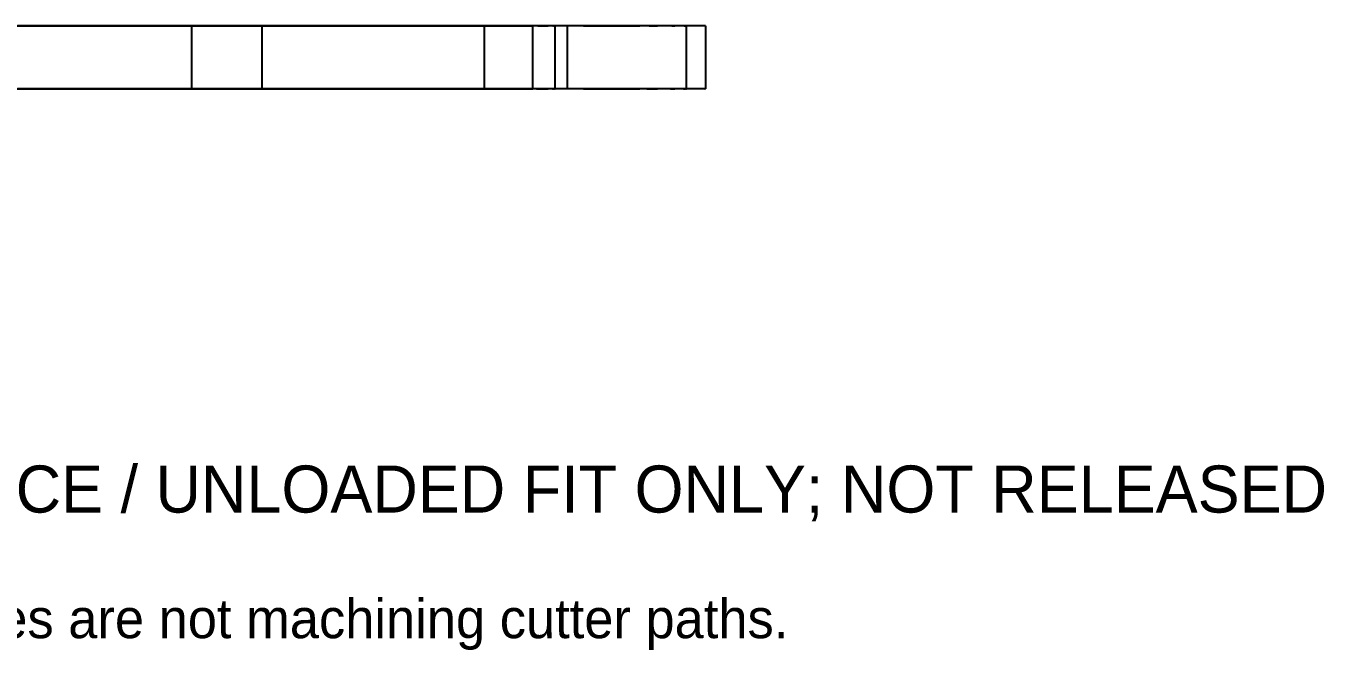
# Model space of a CAD drawing. Header units: millimetres. Extents: x -70 to 236, y -216 to 56.
# Drawn here: x 12.7 to 95.4, y -215.8 to -176 of the extents above; entities that cross this region are included whole.
import ezdxf

# ---------------------------------------------------------------- set-up
doc = ezdxf.new("R2010")
doc.units = ezdxf.units.MM
doc.layers.add('FRONT_XZ', color=7, linetype='Continuous')

msp = doc.modelspace()

# ---------------------------------------------------------------- linework, layer by layer
at = {"layer": 'FRONT_XZ'}
for p, q in [((11.503, -176), (13.223, -176)), ((14.315, -176), (12.151, -176)), ((13.223, -176), (14.923, -176)), ((16.456, -176), (14.315, -176)), ((14.923, -176), (16.599, -176)), ((18.571, -176), (16.456, -176)), ((16.599, -176), (18.249, -176)), ((18.249, -176), (19.87, -176)), ((20.656, -176), (18.571, -176)), ((19.87, -176), (21.459, -176)), ((22.709, -176), (20.656, -176)), ((21.459, -176), (23.015, -176)), ((24.727, -176), (22.709, -176)), ((23.015, -176), (24.534, -176)), ((23.25, -180), (23.25, -176)), ((23.252, -176), (23.25, -176)), ((23.252, -176), (23.25, -176)), ((23.257, -176), (23.252, -176)), ((23.257, -176), (23.252, -176)), ((23.266, -176), (23.257, -176)), ((23.278, -176), (23.266, -176)), ((23.278, -176), (23.266, -176)), ((23.294, -176), (23.278, -176)), ((23.294, -176), (23.278, -176)), ((23.314, -176), (23.294, -176)), ((23.337, -176), (23.314, -176)), ((23.363, -176), (23.337, -176)), ((23.363, -176), (23.337, -176)), ((23.393, -176), (23.363, -176)), ((23.393, -176), (23.363, -176)), ((23.426, -176), (23.393, -176)), ((23.462, -176), (23.426, -176)), ((23.501, -176), (23.462, -176)), ((23.544, -176), (23.501, -176)), ((23.59, -176), (23.544, -176)), ((23.59, -176), (23.544, -176)), ((23.639, -176), (23.59, -176)), ((23.639, -176), (23.59, -176)), ((23.69, -176), (23.639, -176)), ((23.69, -176), (23.639, -176)), ((23.745, -176), (23.69, -176)), ((23.745, -176), (23.69, -176)), ((23.802, -176), (23.745, -176)), ((23.802, -176), (23.745, -176)), ((23.862, -176), (23.802, -176)), ((23.862, -176), (23.802, -176)), ((23.862, -176), (23.925, -176)), ((23.925, -176), (23.99, -176)), ((23.99, -176), (24.058, -176)), ((24.058, -176), (24.127, -176)), ((24.127, -176), (24.199, -176)), ((24.199, -176), (24.273, -176)), ((24.273, -176), (24.349, -176)), ((24.349, -176), (24.427, -176)), ((24.427, -176), (24.507, -176)), ((24.507, -176), (24.588, -176)), ((24.534, -176), (26.014, -176)), ((24.588, -176), (24.67, -176)), ((24.588, -176), (24.67, -176)), ((24.67, -176), (24.754, -176)), ((24.67, -176), (24.754, -176)), ((26.705, -176), (24.727, -176)), ((24.754, -176), (24.839, -176)), ((24.839, -176), (24.925, -176)), ((24.839, -176), (24.925, -176)), ((24.925, -176), (25.012, -176)), ((24.925, -176), (25.012, -176)), ((25.012, -176), (25.1, -176)), ((25.012, -176), (25.1, -176)), ((25.1, -176), (25.188, -176)), ((25.188, -176), (25.277, -176)), ((25.188, -176), (25.277, -176)), ((25.277, -176), (25.366, -176)), ((25.277, -176), (25.366, -176)), ((25.366, -176), (25.455, -176)), ((25.455, -176), (25.545, -176)), ((25.545, -176), (25.634, -176)), ((25.634, -176), (25.723, -176)), ((25.634, -176), (25.723, -176)), ((25.723, -176), (25.812, -176)), ((25.723, -176), (25.812, -176)), ((25.812, -176), (25.9, -176)), ((25.9, -176), (25.988, -176)), ((25.9, -176), (25.988, -176)), ((25.988, -176), (26.075, -176)), ((25.988, -176), (26.075, -176)), ((26.014, -176), (27.453, -176)), ((26.075, -176), (26.161, -176)), ((26.075, -176), (26.161, -176)), ((26.161, -176), (26.246, -176)), ((26.246, -176), (26.33, -176)), ((26.246, -176), (26.33, -176)), ((26.33, -176), (26.412, -176)), ((26.33, -176), (26.412, -176)), ((26.412, -176), (26.493, -176)), ((26.573, -176), (26.493, -176)), ((26.573, -176), (26.651, -176)), ((26.651, -176), (26.727, -176)), ((28.64, -176), (26.705, -176)), ((26.727, -176), (26.801, -176)), ((26.801, -176), (26.873, -176)), ((26.873, -176), (26.942, -176)), ((26.942, -176), (27.01, -176)), ((27.01, -176), (27.075, -176)), ((27.075, -176), (27.138, -176)), ((27.138, -176), (27.198, -176)), ((27.138, -176), (27.198, -176)), ((27.198, -176), (27.255, -176)), ((27.198, -176), (27.255, -176)), ((27.255, -176), (27.31, -176)), ((27.255, -176), (27.31, -176)), ((27.31, -176), (27.361, -176)), ((27.31, -176), (27.361, -176)), ((27.361, -176), (27.41, -176)), ((27.361, -176), (27.41, -176)), ((27.456, -176), (27.41, -176)), ((27.41, -176), (27.456, -176)), ((27.453, -176), (28.849, -176)), ((27.499, -176), (27.456, -176)), ((27.538, -176), (27.499, -176)), ((27.574, -176), (27.538, -176)), ((27.607, -176), (27.574, -176)), ((27.637, -176), (27.607, -176)), ((27.607, -176), (27.637, -176)), ((27.663, -176), (27.637, -176)), ((27.637, -176), (27.663, -176)), ((27.686, -176), (27.663, -176)), ((27.663, -176), (27.686, -176)), ((27.706, -176), (27.686, -176)), ((27.722, -176), (27.706, -176)), ((27.706, -176), (27.722, -176)), ((27.734, -176), (27.722, -176)), ((27.722, -176), (27.734, -176)), ((27.743, -176), (27.734, -176)), ((27.743, -176), (27.748, -176)), ((27.748, -176), (27.743, -176)), ((27.75, -176), (27.748, -176)), ((27.75, -176), (27.748, -176)), ((27.75, -180), (27.75, -176)), ((30.531, -176), (28.64, -176)), ((28.849, -176), (30.199, -176)), ((30.199, -176), (31.502, -176)), ((32.373, -176), (30.531, -176)), ((31.502, -176), (32.755, -176)), ((34.164, -176), (32.373, -176)), ((32.755, -176), (33.955, -176)), ((33.955, -176), (35.103, -176)), ((35.901, -176), (34.164, -176)), ((35.103, -176), (36.194, -176)), ((37.582, -176), (35.901, -176)), ((36.194, -176), (37.229, -176)), ((37.229, -176), (38.204, -176)), ((39.202, -176), (37.582, -176)), ((38.204, -176), (39.119, -176)), ((39.119, -176), (39.973, -176)), ((40.761, -176), (39.202, -176)), ((39.973, -176), (40.763, -176)), ((42.256, -176), (40.761, -176)), ((40.763, -176), (41.488, -176)), ((41.488, -176), (42.149, -176)), ((41.917, -180), (41.917, -176)), ((41.919, -176), (41.917, -176)), ((41.924, -176), (41.919, -176)), ((41.933, -176), (41.924, -176)), ((41.946, -176), (41.933, -176)), ((41.962, -176), (41.946, -176)), ((41.981, -176), (41.962, -176)), ((42.004, -176), (41.981, -176)), ((42.03, -176), (42.004, -176)), ((42.06, -176), (42.03, -176)), ((42.093, -176), (42.06, -176)), ((42.129, -176), (42.093, -176)), ((42.169, -176), (42.129, -176)), ((42.149, -176), (42.742, -176)), ((42.211, -176), (42.169, -176)), ((42.257, -176), (42.211, -176)), ((43.683, -176), (42.256, -176)), ((42.306, -176), (42.257, -176)), ((42.358, -176), (42.306, -176)), ((42.412, -176), (42.358, -176)), ((42.47, -176), (42.412, -176)), ((42.53, -176), (42.47, -176)), ((42.53, -176), (42.592, -176)), ((42.592, -176), (42.657, -176)), ((42.657, -176), (42.725, -176)), ((42.725, -176), (42.795, -176)), ((42.742, -176), (43.268, -176)), ((42.795, -176), (42.867, -176)), ((42.867, -176), (42.941, -176)), ((42.941, -176), (43.017, -176)), ((43.017, -176), (43.094, -176)), ((43.094, -176), (43.174, -176)), ((43.174, -176), (43.255, -176)), ((43.255, -176), (43.337, -176)), ((43.268, -176), (43.725, -176)), ((43.337, -176), (43.421, -176)), ((43.421, -176), (43.506, -176)), ((43.506, -176), (43.592, -176)), ((43.592, -176), (43.679, -176)), ((43.679, -176), (43.767, -176)), ((45.042, -176), (43.683, -176)), ((43.725, -176), (44.113, -176)), ((43.767, -176), (43.855, -176)), ((43.855, -176), (43.944, -176)), ((43.944, -176), (44.033, -176)), ((44.033, -176), (44.123, -176)), ((44.113, -176), (44.432, -176)), ((44.123, -176), (44.212, -176)), ((44.212, -176), (44.301, -176)), ((44.301, -176), (44.391, -176)), ((44.391, -176), (44.479, -176)), ((44.68, -176), (44.432, -176)), ((44.479, -176), (44.568, -176)), ((44.568, -176), (44.655, -176)), ((44.655, -176), (44.742, -176)), ((44.858, -176), (44.68, -176)), ((44.742, -176), (44.828, -176)), ((44.742, -176), (44.828, -176)), ((44.828, -176), (44.913, -176)), ((44.828, -176), (44.913, -176)), ((44.858, -176), (44.964, -176)), ((44.997, -176), (44.913, -176)), ((44.964, -176), (45, -176)), ((45.08, -176), (44.997, -176)), ((45, -180), (45, -176)), ((46.329, -176), (45.042, -176)), ((45.161, -176), (45.08, -176)), ((45.24, -176), (45.161, -176)), ((45.318, -176), (45.24, -176)), ((45.318, -176), (45.24, -176)), ((45.318, -176), (45.394, -176)), ((45.394, -176), (45.318, -176)), ((45.394, -176), (45.468, -176)), ((45.468, -176), (45.394, -176)), ((45.468, -176), (45.54, -176)), ((45.54, -176), (45.468, -176)), ((45.54, -176), (45.61, -176)), ((45.61, -176), (45.54, -176)), ((45.61, -176), (45.677, -176)), ((45.677, -176), (45.61, -176)), ((45.677, -176), (45.742, -176)), ((45.742, -176), (45.677, -176)), ((45.742, -176), (45.805, -176)), ((45.805, -176), (45.865, -176)), ((45.865, -176), (45.922, -176)), ((45.922, -176), (45.977, -176)), ((46.029, -176), (45.977, -176)), ((46.078, -176), (46.029, -176)), ((46.123, -176), (46.078, -176)), ((46.123, -176), (46.078, -176)), ((46.166, -176), (46.123, -176)), ((46.166, -176), (46.123, -176)), ((46.205, -176), (46.166, -176)), ((46.242, -176), (46.205, -176)), ((46.275, -176), (46.242, -176)), ((46.275, -176), (46.242, -176)), ((46.304, -176), (46.275, -176)), ((46.275, -176), (46.304, -176)), ((46.331, -176), (46.304, -176)), ((47.543, -176), (46.329, -176)), ((46.354, -176), (46.331, -176)), ((46.373, -176), (46.354, -176)), ((46.373, -176), (46.354, -176)), ((46.389, -176), (46.373, -176)), ((46.389, -176), (46.373, -176)), ((46.389, -176), (46.401, -176)), ((46.401, -176), (46.41, -176)), ((46.41, -176), (46.416, -176)), ((46.416, -176), (46.417, -176)), ((46.417, -180), (46.417, -176)), ((47.2, -180), (47.2, -176)), ((47.203, -176), (47.2, -176)), ((47.212, -176), (47.203, -176)), ((47.227, -176), (47.212, -176)), ((47.248, -176), (47.227, -176)), ((47.275, -176), (47.248, -176)), ((47.308, -176), (47.275, -176)), ((47.346, -176), (47.308, -176)), ((47.391, -176), (47.346, -176)), ((47.441, -176), (47.391, -176)), ((47.497, -176), (47.441, -176)), ((47.558, -176), (47.497, -176)), ((48.682, -176), (47.543, -176)), ((47.625, -176), (47.558, -176)), ((47.697, -176), (47.625, -176)), ((47.774, -176), (47.697, -176)), ((47.856, -176), (47.774, -176)), ((47.944, -176), (47.856, -176)), ((48.036, -176), (47.944, -176)), ((48.133, -176), (48.036, -176)), ((48.234, -176), (48.133, -176)), ((48.234, -176), (48.34, -176)), ((48.34, -176), (48.45, -176)), ((48.45, -176), (48.564, -176)), ((48.564, -176), (48.682, -176)), ((49.744, -176), (48.682, -176)), ((48.682, -176), (48.803, -176)), ((48.803, -176), (48.928, -176)), ((48.928, -176), (49.057, -176)), ((49.057, -176), (49.188, -176)), ((49.188, -176), (49.322, -176)), ((49.322, -176), (49.459, -176)), ((49.459, -176), (49.598, -176)), ((49.598, -176), (49.74, -176)), ((49.74, -176), (49.883, -176)), ((50.727, -176), (49.744, -176)), ((49.883, -176), (50.029, -176)), ((50.029, -176), (50.175, -176)), ((50.175, -176), (50.324, -176)), ((50.324, -176), (50.473, -176)), ((50.473, -176), (50.623, -176)), ((50.623, -176), (50.773, -176)), ((51.63, -176), (50.727, -176)), ((50.773, -176), (50.924, -176)), ((50.924, -176), (51.076, -176)), ((51.076, -176), (51.227, -176)), ((51.227, -176), (51.377, -176)), ((51.377, -176), (51.527, -176)), ((51.527, -176), (51.676, -176)), ((52.451, -176), (51.63, -176)), ((51.676, -176), (51.825, -176)), ((51.971, -176), (51.825, -176)), ((52.117, -176), (51.971, -176)), ((52.26, -176), (52.117, -176)), ((52.402, -176), (52.26, -176)), ((52.402, -176), (52.541, -176)), ((53.19, -176), (52.451, -176)), ((52.541, -176), (52.678, -176)), ((52.678, -176), (52.812, -176)), ((52.812, -176), (52.943, -176)), ((53.072, -176), (52.943, -176)), ((53.197, -176), (53.072, -176)), ((53.844, -176), (53.19, -176)), ((53.318, -176), (53.197, -176)), ((53.436, -176), (53.318, -176)), ((53.55, -176), (53.436, -176)), ((53.66, -176), (53.55, -176)), ((53.766, -176), (53.66, -176)), ((53.867, -176), (53.766, -176)), ((54.413, -176), (53.844, -176)), ((53.867, -176), (53.964, -176)), ((53.964, -176), (54.056, -176)), ((54.144, -176), (54.056, -176)), ((54.226, -176), (54.144, -176)), ((54.303, -176), (54.226, -176)), ((54.375, -176), (54.303, -176)), ((54.442, -176), (54.375, -176)), ((54.897, -176), (54.413, -176)), ((54.503, -176), (54.442, -176)), ((54.559, -176), (54.503, -176)), ((54.609, -176), (54.559, -176)), ((54.654, -176), (54.609, -176)), ((54.654, -176), (54.692, -176)), ((54.692, -176), (54.725, -176)), ((54.725, -176), (54.752, -176)), ((54.752, -176), (54.773, -176)), ((54.773, -176), (54.788, -176)), ((54.788, -176), (54.797, -176)), ((54.797, -176), (54.8, -176)), ((54.8, -180), (54.8, -176)), ((55.293, -176), (54.897, -176)), ((55.602, -176), (55.293, -176)), ((55.823, -176), (55.602, -176)), ((55.956, -176), (55.823, -176)), ((56, -176), (55.956, -176)), ((56, -176), (56, -180)), ((11.503, -180), (13.223, -180)), ((14.315, -180), (12.151, -180)), ((13.223, -180), (14.923, -180)), ((16.456, -180), (14.315, -180)), ((14.923, -180), (16.599, -180)), ((18.571, -180), (16.456, -180)), ((16.599, -180), (18.249, -180)), ((18.249, -180), (19.87, -180)), ((20.656, -180), (18.571, -180)), ((19.87, -180), (21.459, -180)), ((22.709, -180), (20.656, -180)), ((21.459, -180), (23.015, -180)), ((24.727, -180), (22.709, -180)), ((23.015, -180), (24.534, -180)), ((23.252, -180), (23.25, -180)), ((23.252, -180), (23.25, -180)), ((23.257, -180), (23.252, -180)), ((23.257, -180), (23.252, -180)), ((23.266, -180), (23.257, -180)), ((23.278, -180), (23.266, -180)), ((23.278, -180), (23.266, -180)), ((23.294, -180), (23.278, -180)), ((23.294, -180), (23.278, -180)), ((23.314, -180), (23.294, -180)), ((23.337, -180), (23.314, -180)), ((23.363, -180), (23.337, -180)), ((23.363, -180), (23.337, -180)), ((23.393, -180), (23.363, -180)), ((23.393, -180), (23.363, -180)), ((23.426, -180), (23.393, -180)), ((23.462, -180), (23.426, -180)), ((23.501, -180), (23.462, -180)), ((23.544, -180), (23.501, -180)), ((23.59, -180), (23.544, -180)), ((23.59, -180), (23.544, -180)), ((23.639, -180), (23.59, -180)), ((23.639, -180), (23.59, -180)), ((23.69, -180), (23.639, -180)), ((23.69, -180), (23.639, -180)), ((23.745, -180), (23.69, -180)), ((23.745, -180), (23.69, -180)), ((23.802, -180), (23.745, -180)), ((23.802, -180), (23.745, -180)), ((23.862, -180), (23.802, -180)), ((23.862, -180), (23.802, -180)), ((23.862, -180), (23.925, -180)), ((23.925, -180), (23.99, -180)), ((23.99, -180), (24.058, -180)), ((24.058, -180), (24.127, -180)), ((24.127, -180), (24.199, -180)), ((24.199, -180), (24.273, -180)), ((24.273, -180), (24.349, -180)), ((24.349, -180), (24.427, -180)), ((24.427, -180), (24.507, -180)), ((24.507, -180), (24.588, -180)), ((24.534, -180), (26.014, -180)), ((24.588, -180), (24.67, -180)), ((24.588, -180), (24.67, -180)), ((24.67, -180), (24.754, -180)), ((24.67, -180), (24.754, -180)), ((26.705, -180), (24.727, -180)), ((24.754, -180), (24.839, -180)), ((24.839, -180), (24.925, -180)), ((24.839, -180), (24.925, -180)), ((24.925, -180), (25.012, -180)), ((24.925, -180), (25.012, -180)), ((25.012, -180), (25.1, -180)), ((25.012, -180), (25.1, -180)), ((25.1, -180), (25.188, -180)), ((25.188, -180), (25.277, -180)), ((25.188, -180), (25.277, -180)), ((25.277, -180), (25.366, -180)), ((25.277, -180), (25.366, -180)), ((25.366, -180), (25.455, -180)), ((25.455, -180), (25.545, -180)), ((25.545, -180), (25.634, -180)), ((25.634, -180), (25.723, -180)), ((25.634, -180), (25.723, -180)), ((25.723, -180), (25.812, -180)), ((25.723, -180), (25.812, -180)), ((25.812, -180), (25.9, -180)), ((25.9, -180), (25.988, -180)), ((25.9, -180), (25.988, -180)), ((25.988, -180), (26.075, -180)), ((25.988, -180), (26.075, -180)), ((26.014, -180), (27.453, -180)), ((26.075, -180), (26.161, -180)), ((26.075, -180), (26.161, -180)), ((26.161, -180), (26.246, -180)), ((26.246, -180), (26.33, -180)), ((26.246, -180), (26.33, -180)), ((26.33, -180), (26.412, -180)), ((26.33, -180), (26.412, -180)), ((26.412, -180), (26.493, -180)), ((26.493, -180), (26.573, -180)), ((26.573, -180), (26.651, -180)), ((26.651, -180), (26.727, -180)), ((28.64, -180), (26.705, -180)), ((26.727, -180), (26.801, -180)), ((26.801, -180), (26.873, -180)), ((26.873, -180), (26.942, -180)), ((26.942, -180), (27.01, -180)), ((27.01, -180), (27.075, -180)), ((27.075, -180), (27.138, -180)), ((27.138, -180), (27.198, -180)), ((27.138, -180), (27.198, -180)), ((27.198, -180), (27.255, -180)), ((27.198, -180), (27.255, -180)), ((27.255, -180), (27.31, -180)), ((27.255, -180), (27.31, -180)), ((27.31, -180), (27.361, -180)), ((27.31, -180), (27.361, -180)), ((27.361, -180), (27.41, -180)), ((27.361, -180), (27.41, -180)), ((27.456, -180), (27.41, -180)), ((27.41, -180), (27.456, -180)), ((27.453, -180), (28.849, -180)), ((27.499, -180), (27.456, -180)), ((27.538, -180), (27.499, -180)), ((27.574, -180), (27.538, -180)), ((27.607, -180), (27.574, -180)), ((27.637, -180), (27.607, -180)), ((27.607, -180), (27.637, -180)), ((27.663, -180), (27.637, -180)), ((27.637, -180), (27.663, -180)), ((27.686, -180), (27.663, -180)), ((27.663, -180), (27.686, -180)), ((27.706, -180), (27.686, -180)), ((27.722, -180), (27.706, -180)), ((27.706, -180), (27.722, -180)), ((27.734, -180), (27.722, -180)), ((27.722, -180), (27.734, -180)), ((27.734, -180), (27.743, -180)), ((27.743, -180), (27.748, -180)), ((27.748, -180), (27.743, -180)), ((27.748, -180), (27.75, -180)), ((27.748, -180), (27.75, -180)), ((30.531, -180), (28.64, -180)), ((28.849, -180), (30.199, -180)), ((30.199, -180), (31.502, -180)), ((32.373, -180), (30.531, -180)), ((31.502, -180), (32.755, -180)), ((34.164, -180), (32.373, -180)), ((32.755, -180), (33.955, -180)), ((33.955, -180), (35.103, -180)), ((35.901, -180), (34.164, -180)), ((35.103, -180), (36.194, -180)), ((37.582, -180), (35.901, -180)), ((36.194, -180), (37.229, -180)), ((37.229, -180), (38.204, -180)), ((39.202, -180), (37.582, -180)), ((38.204, -180), (39.119, -180)), ((39.119, -180), (39.973, -180)), ((40.761, -180), (39.202, -180)), ((39.973, -180), (40.763, -180)), ((42.256, -180), (40.761, -180)), ((40.763, -180), (41.488, -180)), ((41.488, -180), (42.149, -180)), ((41.919, -180), (41.917, -180)), ((41.924, -180), (41.919, -180)), ((41.933, -180), (41.924, -180)), ((41.946, -180), (41.933, -180)), ((41.962, -180), (41.946, -180)), ((41.981, -180), (41.962, -180)), ((42.004, -180), (41.981, -180)), ((42.03, -180), (42.004, -180)), ((42.06, -180), (42.03, -180)), ((42.093, -180), (42.06, -180)), ((42.129, -180), (42.093, -180)), ((42.169, -180), (42.129, -180)), ((42.149, -180), (42.742, -180)), ((42.211, -180), (42.169, -180)), ((42.257, -180), (42.211, -180)), ((43.683, -180), (42.256, -180)), ((42.306, -180), (42.257, -180)), ((42.358, -180), (42.306, -180)), ((42.412, -180), (42.358, -180)), ((42.47, -180), (42.412, -180)), ((42.53, -180), (42.47, -180)), ((42.53, -180), (42.592, -180)), ((42.592, -180), (42.657, -180)), ((42.657, -180), (42.725, -180)), ((42.725, -180), (42.795, -180)), ((42.742, -180), (43.268, -180)), ((42.795, -180), (42.867, -180)), ((42.867, -180), (42.941, -180)), ((42.941, -180), (43.017, -180)), ((43.017, -180), (43.094, -180)), ((43.094, -180), (43.174, -180)), ((43.174, -180), (43.255, -180)), ((43.255, -180), (43.337, -180)), ((43.268, -180), (43.725, -180)), ((43.337, -180), (43.421, -180)), ((43.421, -180), (43.506, -180)), ((43.506, -180), (43.592, -180)), ((43.592, -180), (43.679, -180)), ((43.679, -180), (43.767, -180)), ((45.042, -180), (43.683, -180)), ((43.725, -180), (44.113, -180)), ((43.767, -180), (43.855, -180)), ((43.855, -180), (43.944, -180)), ((43.944, -180), (44.033, -180)), ((44.033, -180), (44.123, -180)), ((44.113, -180), (44.432, -180)), ((44.123, -180), (44.212, -180)), ((44.212, -180), (44.301, -180)), ((44.301, -180), (44.391, -180)), ((44.391, -180), (44.479, -180)), ((44.68, -180), (44.432, -180)), ((44.479, -180), (44.568, -180)), ((44.568, -180), (44.655, -180)), ((44.655, -180), (44.742, -180)), ((44.858, -180), (44.68, -180)), ((44.742, -180), (44.828, -180)), ((44.742, -180), (44.828, -180)), ((44.828, -180), (44.913, -180)), ((44.828, -180), (44.913, -180)), ((44.858, -180), (44.964, -180)), ((44.997, -180), (44.913, -180)), ((44.964, -180), (45, -180)), ((45.08, -180), (44.997, -180)), ((46.329, -180), (45.042, -180)), ((45.161, -180), (45.08, -180)), ((45.24, -180), (45.161, -180)), ((45.24, -180), (45.318, -180)), ((45.318, -180), (45.24, -180)), ((45.318, -180), (45.394, -180)), ((45.394, -180), (45.318, -180)), ((45.394, -180), (45.468, -180)), ((45.468, -180), (45.394, -180)), ((45.468, -180), (45.54, -180)), ((45.54, -180), (45.468, -180)), ((45.54, -180), (45.61, -180)), ((45.61, -180), (45.54, -180)), ((45.61, -180), (45.677, -180)), ((45.677, -180), (45.61, -180)), ((45.677, -180), (45.742, -180)), ((45.677, -180), (45.742, -180)), ((45.742, -180), (45.805, -180)), ((45.805, -180), (45.865, -180)), ((45.865, -180), (45.922, -180)), ((45.922, -180), (45.977, -180)), ((46.029, -180), (45.977, -180)), ((46.078, -180), (46.029, -180)), ((46.123, -180), (46.078, -180)), ((46.123, -180), (46.078, -180)), ((46.166, -180), (46.123, -180)), ((46.166, -180), (46.123, -180)), ((46.205, -180), (46.166, -180)), ((46.242, -180), (46.205, -180)), ((46.275, -180), (46.242, -180)), ((46.242, -180), (46.275, -180)), ((46.304, -180), (46.275, -180)), ((46.275, -180), (46.304, -180)), ((46.331, -180), (46.304, -180)), ((47.543, -180), (46.329, -180)), ((46.354, -180), (46.331, -180)), ((46.373, -180), (46.354, -180)), ((46.373, -180), (46.354, -180)), ((46.373, -180), (46.389, -180)), ((46.389, -180), (46.373, -180)), ((46.389, -180), (46.401, -180)), ((46.401, -180), (46.41, -180)), ((46.41, -180), (46.416, -180)), ((46.416, -180), (46.417, -180)), ((47.203, -180), (47.2, -180)), ((47.212, -180), (47.203, -180)), ((47.227, -180), (47.212, -180)), ((47.248, -180), (47.227, -180)), ((47.275, -180), (47.248, -180)), ((47.308, -180), (47.275, -180)), ((47.346, -180), (47.308, -180)), ((47.391, -180), (47.346, -180)), ((47.441, -180), (47.391, -180)), ((47.497, -180), (47.441, -180)), ((47.558, -180), (47.497, -180)), ((48.682, -180), (47.543, -180)), ((47.625, -180), (47.558, -180)), ((47.697, -180), (47.625, -180)), ((47.774, -180), (47.697, -180)), ((47.856, -180), (47.774, -180)), ((47.944, -180), (47.856, -180)), ((48.036, -180), (47.944, -180)), ((48.133, -180), (48.036, -180)), ((48.234, -180), (48.133, -180)), ((48.234, -180), (48.34, -180)), ((48.34, -180), (48.45, -180)), ((48.45, -180), (48.564, -180)), ((48.564, -180), (48.682, -180)), ((49.744, -180), (48.682, -180)), ((48.682, -180), (48.803, -180)), ((48.803, -180), (48.928, -180)), ((48.928, -180), (49.057, -180)), ((49.057, -180), (49.188, -180)), ((49.188, -180), (49.322, -180)), ((49.322, -180), (49.459, -180)), ((49.459, -180), (49.598, -180)), ((49.598, -180), (49.74, -180)), ((49.74, -180), (49.883, -180)), ((50.727, -180), (49.744, -180)), ((49.883, -180), (50.029, -180)), ((50.029, -180), (50.175, -180)), ((50.175, -180), (50.324, -180)), ((50.324, -180), (50.473, -180)), ((50.473, -180), (50.623, -180)), ((50.623, -180), (50.773, -180)), ((51.63, -180), (50.727, -180)), ((50.773, -180), (50.924, -180)), ((50.924, -180), (51.076, -180)), ((51.076, -180), (51.227, -180)), ((51.227, -180), (51.377, -180)), ((51.377, -180), (51.527, -180)), ((51.527, -180), (51.676, -180)), ((52.451, -180), (51.63, -180)), ((51.676, -180), (51.825, -180)), ((51.971, -180), (51.825, -180)), ((52.117, -180), (51.971, -180)), ((52.26, -180), (52.117, -180)), ((52.26, -180), (52.402, -180)), ((52.402, -180), (52.541, -180)), ((53.19, -180), (52.451, -180)), ((52.541, -180), (52.678, -180)), ((52.678, -180), (52.812, -180)), ((52.812, -180), (52.943, -180)), ((53.072, -180), (52.943, -180)), ((53.197, -180), (53.072, -180)), ((53.844, -180), (53.19, -180)), ((53.318, -180), (53.197, -180)), ((53.436, -180), (53.318, -180)), ((53.55, -180), (53.436, -180)), ((53.66, -180), (53.55, -180)), ((53.766, -180), (53.66, -180)), ((53.766, -180), (53.867, -180)), ((54.413, -180), (53.844, -180)), ((53.867, -180), (53.964, -180)), ((53.964, -180), (54.056, -180)), ((54.144, -180), (54.056, -180)), ((54.226, -180), (54.144, -180)), ((54.303, -180), (54.226, -180)), ((54.375, -180), (54.303, -180)), ((54.442, -180), (54.375, -180)), ((54.897, -180), (54.413, -180)), ((54.503, -180), (54.442, -180)), ((54.559, -180), (54.503, -180)), ((54.609, -180), (54.559, -180)), ((54.609, -180), (54.654, -180)), ((54.654, -180), (54.692, -180)), ((54.725, -180), (54.692, -180)), ((54.725, -180), (54.752, -180)), ((54.752, -180), (54.773, -180)), ((54.773, -180), (54.788, -180)), ((54.788, -180), (54.797, -180)), ((54.797, -180), (54.8, -180)), ((55.293, -180), (54.897, -180)), ((55.602, -180), (55.293, -180)), ((55.823, -180), (55.602, -180)), ((55.956, -180), (55.823, -180)), ((55.956, -180), (56, -180))]:
    msp.add_line(p, q, dxfattribs=at)

# ---------------------------------------------------------------- texts
for s, height, p in [('ODR-L12-FRONT-R4 / mm / 1:1 MODEL SPACE / UNLOADED FIT ONLY; NOT RELEASED', 3, (-70, -207)), ('Use PDF + feature CSV for dimensions; silhouette edges are not machining cutter paths.', 2.5, (-70, -215))]:
    msp.add_text(s, height=height).set_placement(p)

doc.saveas('drawing.dxf')
